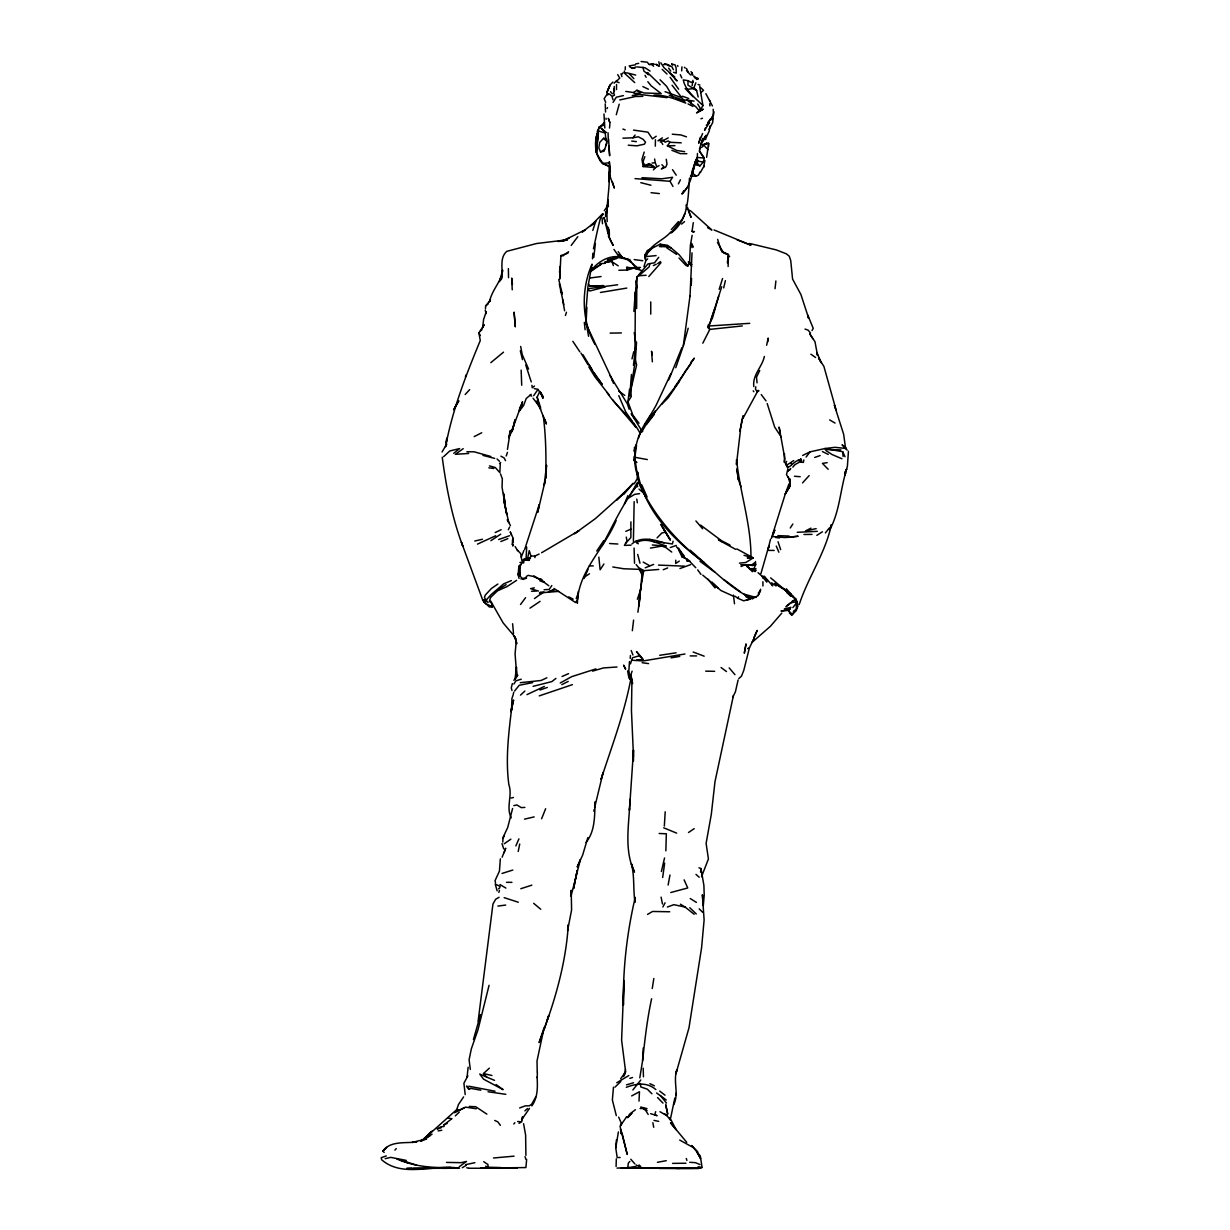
<?xml version="1.0" encoding="UTF-8"?>
<svg xmlns="http://www.w3.org/2000/svg" width="1230" height="1230" viewBox="0 0 1230 1230"><rect width="100%" height="100%" fill="white"/><g stroke="black" fill="none" stroke-linecap="round" stroke-linejoin="round"><path stroke-width="1.5" d="M636.633 308.53L636.832 277.119L647.964 263.943L654.514 262.789L658.696 257.316M650.747 314.127L650.747 301.919M605.56 112.022L605.237 103.827M789.399 612.924L791.751 615.169L796.394 610.495L796.317 599.687L783.587 588.678L774.669 583.358L790.89 593.921L796.071 599.733L792.274 601.07M633.481 760.97L633.527 749.993L629.422 810.278L630.037 799.316M537.279 1077.726L537.326 1072.283M708.403 324.566L708.372 327.964L709.802 329.394L742.32 325.935M708.603 146.524L708.634 143.264L702.176 144.94M789.476 485.496L786.831 491.093L789.86 486.357L790.26 479.346L789.86 486.357L785.232 494.122L771.379 538.386M609.188 165.681L608.958 181.686L609.219 172.092C610.111 188.651 605.821 205.195 607.251 221.538M634.157 501.594L633.404 541.169M786.754 464.494L784.356 462.111L784.494 453.624M675.747 560.173L675.685 563.448L679.314 561.095M655.313 146.17L655.436 139.759M808.51 317.771L800.899 294.477L792.581 279.087L790.736 260.591L789.306 256.255L786.354 253.826L776.268 249.905L749.593 243.463M578.269 591.538L577.485 599.517L576.24 601.608L577.423 603.023C577.9 571.289 604.591 548.549 616.107 520.582M709.971 125.952L709.249 130.949L705.574 138.867M608.004 233.039L608.097 229.241L603.915 217.572C606.821 226.981 607.728 236.729 613.247 245.139M633.911 311.436L635.249 292.125M501.102 1167.593L487.926 1167.208L487.987 1164.564L483.728 1161.689M625.255 69.664L625.332 66.758M605.544 216.618L605.698 211.652M600.102 263.651L604.76 263.328L604.806 262.036L616.184 258.715L619.013 256.624L629.652 259.745L635.003 267.018L639.477 269.339L634.957 268.555M641.676 581.19L641.891 574.641L639.354 569.352L623.795 568.767L612.817 566.984M634.941 357.115L635.387 293.678L636.832 277.119M596.888 146.524L596.612 153.32L601.67 161.837M671.073 233.039C688.938 219.632 687.924 198.03 689.523 178.073M636.54 445.322L634.741 457.806L637.432 475.241C630.006 453.347 638.262 431.1 651.792 413.603M525.902 1155.431L525.625 1135.106L523.58 1123.713M669.212 95.248L683.48 100.153L686.909 100.014L695.996 106.933L699.639 111.238L703.329 109.163L696.564 112.899L699.639 111.238L702.96 105.58C695.442 98.031 685.494 91.02 683.265 79.873L688.108 80.703L687.908 85.085L696.626 90.62L698.179 97.001M559.988 272.507L559.665 279.164L560.911 255.594L567.922 253.165M524.18 558.558L529.069 560.357L527.624 558.359L529.238 550.61L530.93 555.975L529.069 560.357L521.658 560.111L522.75 561.787L526.117 558.543L526.686 547.027M586.864 307.285L586.11 322.629L588.586 336.297M639 1101.127L639.477 1091.733L631.651 1095.915M639.8 1077.849L642.583 1060.783L643.229 1048.022M691.214 285.391L691.568 278.472M700.301 148.353L699.393 151.075L704.267 158.101L703.283 162.099L699.932 165.865L696.98 164.974L697.456 153.489M526.594 578.085L523.058 579.422L519.721 575.625L520.198 566.738L518.138 574.733L519.075 578.438M692.121 75.076L692.244 72.662M491.585 605.314L492.354 607.02L489.294 606.928L483.851 601.793L483.959 600.132L486.603 599.994M758.249 593.121L760.586 590.523L758.141 595.52L752.637 598.595C733.972 590.508 719.504 575.886 704.283 562.725C673.733 540.216 644.812 511.034 637.571 472.32L637.186 478.839L634.173 483.821M689.999 296.476L692.013 252.857M692.136 235.299L690.384 245.4L689.538 262.897L687.985 265.88L685.879 265.403L679.006 258.023M635.264 452.194L635.28 458.698M681.681 70.894L681.943 66.881M592.491 258.823L592.875 253.226M712.985 118.511L712.708 122.462L709.034 129.381M630.221 658.45L630.437 655.498M634.188 456.545L633.911 460.374L636.294 462.08M706.635 157.302L708.634 143.264M485.45 308.73L485.666 305.886L490.493 299.936L489.432 301.873C491.57 291.741 498.242 284.361 502.101 275.151L499.411 281.593L502.67 270.277L501.24 279.733C503.823 270.477 498.611 258.7 506.729 251.351L536.557 243.525L567.23 239.789M618.398 1131.923L615.753 1147.882L617.183 1157.538L620.151 1157.507M753.821 386.604C752.253 374.95 762.077 367.186 764.384 356.469M585.757 313.343L587.894 287.144L592.014 264.173C581.067 289.05 581.39 320.538 595.013 344.477M609.527 128.028L609.957 122.816L608.297 118.326L609.742 122.277M613.801 92.573L614.293 86.515M615.753 1147.882L616.43 1139.795M631.451 374.458L629.791 396.014L635.403 359.867L636.54 342.171M629.483 661.571L628.868 670.827L630.237 679.406L631.743 679.959L631.128 676.438M502.793 842.089L502.993 837.538L507.698 827.513L512.587 808.51M570.797 894.825L571.197 890.274L571.596 909.939L567.599 930.449L568.306 924.745C565.754 965.489 553.792 1004.741 539.109 1042.579L544.152 1027.434L537.018 1060.952L537.218 1071.807M468.138 1067.21L467.046 1077.326M608.235 200.213L606.329 213.836M526.655 1159.429L525.887 1167.562L508.082 1167.793M595.397 243.525L593.767 257.547M665.199 811.815L664.338 826.037M793.073 613.801L793.611 611.049L796.563 609.096L797.271 602.008L795.718 599.056L770.641 577.854M775.054 288.696L775.884 280.978M640.184 595.52L637.893 612.233M629.529 808.51C628.238 828.958 625.024 851.237 633.773 870.517M559.481 272.353L560.173 266.403M616.491 89.544L616.553 84.501M607.097 209.807L608.173 200.429M700.577 872.162L700.992 868.58L698.948 867.796M632.328 630.698L633.604 620.12M625.563 1069.608L623.61 1076.542M699.639 111.238L700.055 107.963L697.702 104.043M767.689 341.986L768.197 338.05L766.644 345.23M727.376 262.82L728.437 254.549L721.841 251.581L728.437 254.549L728.114 266.495M755.789 386.758L755.466 389.233L757.326 391.863L743.135 418M624.44 71.048L624.225 72.662L625.24 73.108M633.45 365.31L635.971 344.246L634.234 332.561M689.984 296.076L683.296 345.907L675.762 367.709M617.014 1168.1L627.731 1167.701L628.361 1163.027L629.852 1161.458M633.819 450.964L636.187 444.753M515.877 638.647L514.155 636.171L516.231 641.399L515.078 653.868L516.692 674.993L516.477 667.244L514.986 679.283L517.753 675.132L513.909 680.359M507.437 449.411L510.419 430.469L508.651 437.573M662.663 877.482L664.661 863.137M781.773 613.124L770.411 626.285L751.991 642.444L754.236 638.078L749.408 647.841L743.766 670.442L741.475 676.146L738.753 678.622M594.644 805.604L595.182 801.822C594.444 815.736 595.397 830.927 586.018 842.427M478.116 1021.254L492.953 904.035L495.675 899.253L499.088 897.27M740.475 430.039L736.447 464.51L736.586 459.682C739.784 492.2 751.084 523.934 750.961 557.144M674.84 1097.99L670.704 1117.824M784.356 462.111L784.878 458.775L779.113 427.056L780.312 433.775M652.254 988.52L653.822 978.496M639.031 423.243L632.927 415.263L627.93 401.764L629.529 389.249M738.108 680.005L735.402 691.844L732.726 697.333L733.372 695.826L714.984 781.696L711.324 814.245L706.112 843.365L708.418 858.971L701.53 876.713M651.608 998.76C647.134 1019.347 644.843 1039.98 642.583 1060.783M513.294 538.525L512.587 542.676L513.294 538.525L510.204 531.867L511.465 534.727M703.683 167.28L704.882 160.469M613.478 1087.166L612.371 1099.989L616.307 1115.625M668.121 885.047L669.966 875.037M803.836 459.943L803.375 462.388L800.961 462.219L801.668 460.666L800.668 458.821L801.145 459.451L798.193 460.035M593.829 811.277L594.167 809.463M595.628 139.667L599.302 126.859L603.392 125.383L604.468 122.508L603.991 113.975M670.765 231.963C663.447 240.788 649.04 244.601 646.211 256.578L656.097 255.609M603.008 214.281L600.84 216.88C597.857 227.535 595.92 238.02 593.429 248.798M518.199 851.467L519.721 844.011M635.387 293.678L636.863 286.728L635.956 280.963M698.01 160.269L696.98 164.974L697.841 164.19L699.932 165.865M621.119 1125.496L621.519 1123.697L618.675 1117.101M616.322 1158.845L616.092 1166.44M545.367 480.084L544.152 485.343L546.551 465.294L545.782 478.332C546.197 457.652 545.997 436.527 543.26 416.017M661.402 871.501L664.538 857.986M723.686 287.912L725.393 280.625M638.447 438.065L641.353 430.039L631.205 413.618L634.434 418.308M512.464 430.239L514.955 419.999L512.464 430.239L508.713 437.434M788.937 483.974L785.232 494.122L788.814 487.603M485.266 310.129L486.019 313.558L486.265 311.728L483.636 319.293L482.606 327.733L484.174 324.72L478.916 332.961L480.269 340.541C466.508 373.843 453.286 407.607 446.336 442.892L446.813 438.08L445.552 446.675L446.69 444.076L442.077 451.979M770.487 539.309L768.058 549.226L769.134 546.274M465.432 376.811L465.863 375.058M512.357 683.573L511.265 687.924L511.988 690.537M631.989 358.883L633.758 351.719M690.599 176.413L690.922 175.09M594.613 807.71L603.13 772.44L601.101 779.313C611.664 746.733 623.964 714.415 630.498 680.728L631.743 679.959M545.351 479.977L537.71 512.357L539.201 504.715L524.687 549.395M673.102 541.185L672.38 543.983L657.051 541.677M718.674 296.215L712.462 318.032L709.157 324.443M641.322 587.786L637.355 599.256M760.94 573.595L768.596 546.858M500.349 858.863L499.441 871.117L495.044 880.634L495.521 882.71M522.842 1116.732L521.674 1121.837L518.999 1123.313M522.381 1116.886L521.582 1119.838L529.515 1108.338M480.515 1014.581L473.442 1039.534M673.748 1104.678C679.252 1093.47 672.856 1081.401 676.838 1069.885L675.9 1073.867L688.985 1027.819L701.577 947.823L704.114 919.979L702.376 894.733L703.299 905.572L704.221 895.179L703.898 885.4L700.992 868.58M692.06 231.255L694.412 231.609L693.197 232.239L692.06 231.255L693.29 222.661M489.063 985.322L477.993 1029.787L471.321 1048.898L469.091 1059.753L470.306 1069.439M649.824 264.173L649.056 266.956L638.862 275.72L646.119 275.274M683.296 345.907L688.185 328.241M616.292 114.697L619.213 104.212M644.812 496.428L645.32 494.598L638.97 489.094M587.848 837.661L582.697 854.927L577.224 867.027L580.391 859.601L571.012 896.224M756.127 570.628L753.175 570.351L755.681 564.724L755.481 561.51M700.331 137.36L698.671 143.218L702.591 133.547M513.356 693.705L513.771 692.244M629.898 677.361L632.112 671.18M696.134 159.331L691.721 172.308M606.851 143.187L604.022 151.244L600.532 151.92L598.81 147.923L599.671 142.465L603.561 138.298L605.806 138.452L606.99 141.573L605.99 144.817M644.182 152.059L641.968 159.423L643.167 166.557L655.375 167.634L659.096 165.62M713.954 111.853L712.247 117.511L707.711 122.923L710.786 118.526M655.667 1111.689L654.744 1114.734L657.097 1115.672L650.609 1113.673M609.388 166.619L602.515 163.529C594.444 154.919 593.936 141.404 598.103 130.841L605.206 133.117L605.806 138.452M721.749 286.728L708.372 327.964L708.342 326.042L749.7 323.336M643.951 266.695L645.904 260.406L644.904 255.071L647.349 250.489L660.049 244.232L667.567 245.308L671.103 247.922L679.175 254.81L687.985 265.88L686.74 265.496M630.437 663.862L632.497 657.743L638.416 656.021L641.045 656.928L642.998 659.495L636.771 659.895M787.907 468.861L786.493 474.642L789.491 479.469M565.431 315.48L566.461 312.251M719.166 289.311L722.579 278.549M692.121 85.654L692.905 80.35M592.798 230.425L595.428 222.23M602.147 545.597C612.955 525.518 622.657 503.87 636.94 485.727L637.571 486.726L636.986 483.267L638.585 482.698L637.571 472.32M498.827 892.396L499.457 890.428M705.374 127.981L704.59 130.365L709.618 122.231L706.297 125.291M699.409 149.153L702.945 138.36L700.962 144.079M547.35 1019.67L548.749 1015.442L544.29 1028.803M696.933 158.009L692.013 174.506L695.396 161.637C692.152 172.784 691.076 185.438 682.066 193.833L683.849 190.635M513.341 694.35L511.941 698.44L511.496 710.31L511.972 705.728C508.851 731.804 505.299 758.341 508.851 784.556C512.772 795.702 505.715 806.911 511.203 817.842M781.019 610.972L788.461 610.434L790.936 607.328L784.356 608.865M506.207 455.976L507.452 452.379M710.694 320.446L714.476 309.545M644.827 156.702L642.906 162.206L645.412 165.865L651.054 164.728L653.76 166.665L651.239 167.203M504.146 852.667L505.699 848.223L502.117 857.218M551.809 585.572L549.134 589.477L544.091 589.724M701.669 1167.808L700.331 1168.208M511.188 432.345L513.433 426.226M681.897 347.66L668.736 379.886M792.812 467.154L794.918 464.648L801.114 461.204L799.792 460.758C794.995 458.467 788.153 471.813 786.785 465.14L793.719 460.574M829.451 529.776L831.403 524.626C825.422 553.116 808.218 577.055 799.192 604.56M521.274 557.113L523.888 550.456M622.042 1133.168L627.239 1154.417L620.012 1126.28L626.454 1117.071L627.823 1117.517L632.205 1112.827M576.209 598.38L577.946 593.967M758.141 595.52L760.617 589.247M773.701 533.036L772.317 536.511L784.863 537.556L798.132 536.234L787.6 537.418M624.287 1075.466L625.317 1072.868M541.6 818.75L545.643 808.725M693.705 88.145L695.857 82.81M511.311 432.222L522.535 401.749L519.337 410.328L522.412 403.886L519.521 408.099M605.698 102.351L604.13 98.677L607.205 94.064L607.805 94.941L607.082 92.127L609.957 85.147L612.863 82.087M624.394 503.977L627.93 495.552M584.035 578.546L588.063 569.367M515.862 845.902L518.937 838.86M772.994 534.235L774.869 529.946L773.209 533.313M519.721 575.625L519.275 568.383L520.828 564.893L518.876 566.369L518.138 574.733L519.721 575.625L519.982 572.888M607.082 92.127L609.957 85.147L607.451 91.005M670.919 373.597L656.128 405.254L648.548 418.584M502.978 838.46L504.377 835.416M544.921 419.461L546.397 424.027L539.001 405.623L537.141 397.075L539.463 392.155M791.367 595.474L790.936 596.427L786.939 592.506L792.92 596.289M630.929 262.436C618.075 250.351 599.025 258.777 590.631 271.507L601.101 264.312M491.677 603.238L492.323 606.713L486.434 604.007L483.851 601.793L483.959 600.132M684.864 213.789L682.296 219.155L671.841 231.917M508.298 529.792L509.651 526.978M759.74 370.491L756.512 377.149L757.05 382.853M796.563 609.096L797.87 606.405L797.271 602.008M613.047 102.367L616.322 97.201L623.395 95.602M700.024 171.985L698.486 175.121L696.241 176.151L690.553 176.105M678.391 183.87L680.436 179.795M595.658 138.775L598.364 133.394L598.103 130.841M748.87 599.317L743.704 600.824L737.846 598.287L738.569 596.842M702.822 343.17L709.802 329.394L708.342 326.042M597.226 131.425L599.287 127.397L604.468 122.508L604.837 128.028M630.052 495.014L636.986 483.267M631.005 545.151L624.394 545.397L626.993 540.846L626.285 537.095M662.893 907.002L665.061 902.805M512.849 546.105L512.433 540.001M514.601 690.968L519.26 685.264L532.667 682.619M830.481 528.377C839.352 511.188 840.305 491.124 845.625 472.689L844.918 475.149L847.424 466.109L848.423 451.256M700.331 172.615L703.99 166.112M812 330.547L813.23 328.395L807.818 315.157L808.402 318.093M535.604 1097.206L531.652 1104.233L529.392 1105.77L525.21 1105.893L519.66 1107.938M627.792 1117.271L629.591 1114.149L635.418 1109.706M531.852 1105.908C537.91 1097.514 537.664 1086.828 537.095 1076.973M641.507 432.483C653.53 409.728 673.856 392.908 685.986 370.046M655.19 410.835L651.577 416.801L655.175 411.85M607.682 207.024L608.481 205.779M622.272 73.954L622.934 72.908M513.863 684.065L515.923 680.805L521.243 679.206M627.93 401.764L631.236 396.598L630.775 390.064L636.617 364.987L635.403 359.867M635.064 178.611L670.012 181.287L672.595 177.289L661.755 178.796L641.952 177.689M467.892 1075.773L463.91 1083.215L465.201 1094.608M790.26 527.977L792.858 524.011M679.452 381.254L668.136 397.844L661.663 404.393M640.815 1079.986L632.85 1089.98M596.75 551.009L603.745 540.616M687.063 368.892L694.32 358.145L690.906 362.312M463.602 1096.929L458.436 1104.555L456.791 1109.522L421.675 1140.963M604.284 210.684L607.359 206.256M617.706 74.6L619.736 78.09L616.23 81.549L619.09 82.718M675.116 386.435L691.045 363.388M620.673 1078.71L625.839 1071.561M648.779 276.565L661.002 262.667M520.521 604.499L525.564 597.688M684.603 151.644L676.808 150.506L667.337 145.832L669.981 142.296L681.236 142.818M687.124 559.204L682.035 556.929L683.111 555.468L678.591 548.103M644.966 424.504L651.792 415.386M571.197 245.416L577.839 236.652M519.46 410.974L523.642 405.423L526.24 398.489L531.191 394.276M806.096 457.037L810.032 451.856L824.992 448.535L834.955 447.32L844.979 448.366L847.224 450.088M638.862 275.72L642.414 271.061M653.822 246.538L646.765 253.764M646.473 424.458L654.422 414.249M513.817 1124.005L514.817 1122.713M786.662 461.388L785.616 462.711L788 467.385M792.873 607.574L796.317 603.161M825.407 532.913L829.158 528.147M622.918 138.175L632.897 137.806L635.095 135.039M623.625 494.522L633.281 483.282L616.614 500.041L624.563 492.492L595.412 518.599L574.518 533.728L579.038 530.653L541.6 552.747M747.363 567.091L749.285 564.739L752.422 565.585L755.681 564.724L740.706 564.755M682.066 193.833L686.847 188.082M600.84 216.88L603.177 214.097M653.438 169.894L655.375 167.634M627.823 1117.517L631.559 1113.181M671.303 229.626L678.453 221.585M491.508 603.13L489.371 601.393L490.493 597.58L499.887 588.494L506.114 584.665M394.922 1150.111L396.229 1148.636M625.747 543.26L630.867 537.525L630.898 521.858M533.697 395.66L538.048 389.326L534.22 388.603M802.544 482.883L809.14 475.641M384.191 1152.433L382.807 1151.172C390.31 1140.471 405.608 1143.485 416.786 1141.947L412.158 1142.378L426.687 1138.903L420.568 1141.01L429.977 1135.859M465.171 394.523L469.66 389.633M614.139 83.194L616.707 80.534M657.066 537.894L661.848 532.99L665.568 532.175M635.049 487.649L636.94 485.727M620.504 1124.727L621.519 1123.697M451.548 1118.931L443.723 1125.035L447.182 1123.42M382.807 1151.172L386.635 1147.406L383.483 1150.419M431.453 1131.523L422.751 1139.949L432.422 1130.908M614.985 1087.136L620.873 1081.447M455.285 1115.887L459.313 1112.074M480.038 331.439L481.991 329.625M520.505 695.119L524.872 691.06M443.63 456.684L449.734 450.98L459.636 448.581L453.747 453.316M498.55 888.875L499.857 887.676M494.506 1080.34L486.88 1077.203L483.467 1073.559L489.34 1068.178M660.341 142.157L668.198 137.883M634.219 447.966L635.618 446.751M700.839 92.665L703.529 90.328L699.686 86.638L702.96 105.58M645.904 260.406L647.657 258.9M524.872 1110.875L527.578 1108.553M790.813 468.476L787.707 471.121L790.198 469.614M681.574 224.091L684.51 221.615M504.254 843.765L510.865 839.168M490.847 362.65L503.501 352.164M787.062 605.744L789.429 603.776M602.592 213.759L590.846 225.782L595.92 221.415L582.236 232.009L585.403 229.733L561.879 241.357L569.229 238.02L562.833 240.88L565.815 239.973M701.469 147.477L707.035 142.988L702.714 145.017M795.626 599.102L785.878 606.744M499.503 463.479L500.656 462.557M555.929 678.391L551.84 681.605L533.097 686.34M664.077 542.876C653.93 539.586 640.922 536.126 631.928 543.921M485.666 305.886L488.218 303.902M754.467 562.879L751.822 564.924L745.518 564.708L752.437 571.719M534.466 386.066L532.221 387.788L531.944 385.313M541.108 593.767L544.044 591.968L540.462 592.199L539.447 593.121L541.108 593.767L534.481 598.58M604.76 263.328L607.974 260.945M696.441 79.489L697.871 78.413L698.133 79.197M459.282 1166.732L466.508 1161.428L461.188 1162.673L446.521 1162.411M463.203 448.673L455.361 454.316L468.676 453.455M564.047 254.994L568.614 251.735M657.666 263.604L660.541 261.56M656.22 136.253L652.469 138.882L647.918 132.163L633.542 130.103M591.399 269.862L600.732 264.465M497.873 584.05L491.462 588.447L485.327 595.028L484.42 597.519L486.434 600.809L482.744 600.148L461.404 542.245L462.788 546.105C452.056 517.661 446.229 487.265 442.231 457.191M688.493 832.526L694.197 828.636M529.976 608.158L540.062 601.362M625.793 91.42L633.527 92.527L636.909 90.267L643.92 92.957L661.217 93.603L651.193 85.869L647.826 81.703M490.893 540.693L500.687 534.204M651.054 164.728L648.748 163.682L643.167 166.557M662.401 137.837L657.989 140.727L662.724 140.036L665.215 142.173L668.198 140.927L669.981 142.296M603.93 563.97L600.132 569.782L598.841 557.113M584.096 577.285L589.447 573.795M757.326 391.863L758.956 390.802L757.957 390.341M816.843 535.342L822.455 531.76M728.468 257.024L729.651 256.286M426.641 1137.535L432.068 1134.198M616.753 1082.754L628.807 1075.558M751.238 597.826L753.052 596.719L752.637 598.595L749.132 598.487L746.149 596.858L745.042 594.828M600.532 151.92L604.591 149.491M462.296 1167.701L466.385 1165.256M647.534 914.428L652.546 911.461L669.704 911.768M627.346 498.688L634.772 494.322L639.538 493.645M633.542 1082.754L626.485 1084.86M560.234 682.988L571.673 676.669L595.92 668.889M526.194 576.501L528.285 575.363L533.466 576.501L542.43 580.514M810.954 528.147L805.527 530.945L816.167 528.623M474.211 436.604L481.73 432.76M561.818 684.649L568.199 681.405M454.546 1112.75L464.479 1107.692M613.017 95.909L614.477 95.171L613.755 93.126M635.971 541.077L636.587 542.584C645.996 537.003 657.035 543.168 666.276 546.074L652.315 544.982M526.978 694.612L544.337 686.432M802.683 455.438L810.032 451.856M516.6 580.345L506.914 586.664L498.119 590.508M520.844 578.93L525.871 577.7M653.376 265.572L656.266 264.189M645.243 567.799L653.637 564.401M495.198 532.559L501.148 529.7M546.873 677.776L541.154 680.482L520.275 682.696M530.93 555.975L534.681 556.129L539.124 554.069M698.071 84.486L699.901 85.101M553.07 589.724L548.319 591.907L554.792 589.831M747.625 648.656L749.408 647.841M386.282 1155.923L381.177 1157.691L381.684 1159.767C402.671 1178.217 434.421 1164.011 459.497 1168.223M539.278 695.873L572.411 684.649M562.064 676.485L568.567 673.64M495.675 535.773L477.486 544.121M741.06 566.507L744.15 565.17M625.809 531.345L630.944 529.131M796.563 601.685L790.183 602.931M498.657 539.54L509.558 535.726M511.373 580.606L503.639 583.881L491.247 594.49L485.896 600.348L488.095 602.5M500.841 541.538L507.852 538.663M845.025 456.73L842.704 451.733L824.992 448.535L826.083 450.672L832.172 454.593L841.981 458.759M663.247 569.736L667.675 567.937M512.802 870.041L502.009 873.454M676.285 545.428L670.304 547.519M700.962 118.787L702.484 118.218M679.944 568.537L690.599 564.647M667.352 907.048L673.825 904.68L685.156 907.094L694.135 914.259M814.706 457.452L820.118 455.561M629.683 66.789L632.174 68.357L636.233 66.943M539.97 689.984L547.304 687.447M441.155 1127.726L437.204 1129.063L440.94 1126.803L444.138 1126.449M704.529 139.651L705.774 139.236M520.797 888.721L531.852 885.139M629.791 1078.387L632.528 1077.495M619.766 99.953L635.556 96.493L642.829 96.386M592.537 671.134L603.469 667.936L616.999 666.998M618.89 270.262L627.208 270.062L634.08 268.063L641.706 270.6M465.616 1164.656L474.903 1162.673M607.789 262.39L611.479 261.375L618.229 265.865M670.78 892.519L687.739 887.968L684.111 879.85M605.16 286.974L590.062 290.926L588.155 290.28L589.324 288.527L617.66 284.776M607.466 259.761L617.291 257.331L629.652 259.745M781.88 610.987L790.367 608.988M511.188 798.009L513.448 797.486M524.503 819.134L534.158 816.905M513.786 805.635L516.892 804.927L521.228 807.618L524.887 807.403M474.765 541.015L482.483 539.263M534.281 587.832L530.622 588.647L538.479 591.092M626.454 1117.071L628.13 1116.702M754.451 569.229L756.127 568.875M746.441 600.055L750.192 599.256M567.307 239.527L558.051 241.449L566.815 240.173M385.175 1158.66L390.74 1157.369L406.3 1160.413M438.141 1130.923L441.755 1130.232M632.897 137.806L638.262 136.776L643.09 139.313L645.504 142.142L644.474 144.156L636.909 145.847L628.253 145.202M635.71 63.914L638.724 63.345M657.42 1162.319L666.245 1160.674M629.145 65.943L635.31 64.836M649.886 64.467L653.253 63.868M396.767 1158.937C413.664 1166.363 432.407 1168.208 450.703 1167.378M632.174 68.357L635.218 67.835M600.424 292.463L626.808 288.081M671.057 657.865L679.744 656.39M687.801 89.252L694.735 88.437L696.626 90.62M607.051 108.532L607.559 107.61M635.387 460.128L633.911 460.374L636.879 462.48M827.16 462.649L822.47 463.402L828.159 469.307M669.182 1168.039L621.504 1168.254M632.297 95.525L639.339 94.403L666.968 97.631M627.731 1167.701L636.033 1166.409M608.466 162.837L602.515 163.529M659.695 655.298L676.1 652.823M684.972 653.991L643.106 660.956L631.59 660.202M589.893 278.026L601.07 276.535M626.316 1087.305C636.048 1083.63 646.903 1081.77 655.851 1089.58M497.889 906.08L505.684 905.065M650.393 548.119L661.755 546.089L665.722 547.458L671.765 552.07M526.117 558.543L530.438 558.22M493.476 1157.999L514.048 1156.154M667.306 246.876L659.388 246.431L661.909 246.431L660.049 244.232L671.103 247.922M693.29 81.98L690.86 82.256L688.108 80.703M652.054 163.037L655.252 162.683L656.343 165.65M739.43 563.14L745.841 562.479L752.145 558.605L747.24 557.866L753.329 557.913L736.847 548.918M689.507 560.542L686.663 560.803L689.892 561.326M672.595 1163.38L685.894 1163.242M519.936 562.494L521.72 562.356M827.052 449.565L840.874 449.888M640.061 1108.568L643.536 1108.322L647.072 1110.644M607.205 94.064L609.311 93.926L611.956 96.171L612.955 99.676M649.517 64.544L654.375 64.237M817.35 531.329L797.301 532.298M452.117 1167.962L455.484 1167.777M531.514 591.276L536.219 591.03M406.899 1168.146L411.973 1167.885M789.107 536.065L777.883 535.634M589.893 286.144L603.53 285.637L589.893 286.144L588.386 283.992M493.415 1167.87L480.792 1167.916M658.404 1167.87L641.122 1168.239M658.496 565.093L684.526 566.169M667.337 145.832L674.947 145.632M749.87 568.737L754.59 568.66M749.285 564.739L746.395 564.785L749.47 568.322L755.066 571.612M663.585 64.544L667.536 64.483M610.111 333.115L621.411 332.946M589.385 565.923L593.275 565.892M640.43 267.464L637.109 267.494L632.358 263.497M803.943 534.481L812.046 534.389M442.985 1168.346L458.16 1168.177L412.926 1168.454M655.098 1168.208L662.232 1168.131L621.227 1168.239M686.909 100.014L694.043 101.121M413.418 1168.3L431.469 1168.146M680.098 1168.377L659.096 1168.331L693.213 1168.331M508.543 1168.239L469.184 1168.239M499.764 1168.269L517.154 1168.239M699.593 1168.316L675.962 1168.346L699.024 1168.346M647.657 1168.269L698.21 1168.362M506.499 882.325L511.926 882.341M658.788 569.459L643.721 570.659L639.354 569.352M643.536 1168.285L622.303 1168.162M690.199 655.898L696.564 655.928M650.116 1167.87L652.73 1167.9M494.675 458.406L482.944 455.377M768.489 550.394L774.162 550.44M466.908 451.748L474.18 451.825L490.77 456.468M667.782 65.436L671.872 66.681L673.425 69.695M686.847 153.719L680.267 153.627L671.888 150.337M705.713 671.149L714.63 671.319M691.014 262.943L688.862 262.313M776.084 585.987L771.671 582.836L772.64 585.864L764.384 576.424L762.216 576.347L758.034 572.673M659.157 833.494L666.337 833.771L665.861 850.837M469.276 1106.431L475.718 1106.739L486.88 1114.134M689.707 1162.304L695.519 1162.673L699.978 1164.564M558.635 591.384L542.538 592.691M609.588 543.522L617.829 544.029M637.417 66.927L645.027 67.758L650.055 71.063M505.776 1094.316L488.033 1091.748M517.646 1121.514L520.167 1121.698M794.442 476.256L800.207 476.702M672.272 134.208L680.897 134.946L686.463 136.838M627.208 270.062L626.654 267.356L634.08 268.063M651.07 192.695L659.388 193.587M775.592 537.51L779.574 537.941M635.633 457.406L647.318 459.574M641.091 61.5L647.288 62.223L649.117 64.514M654.006 95.171C665.584 94.756 675.393 99.276 685.802 103.105M631.728 141.066L636.356 141.635M560.911 255.594L563.217 255.886M634.188 259.576L642.737 260.729M488.848 467.815L493.876 468.507M642.137 662.709L648.548 663.6M468.83 1086.213L495.06 1091.21M698.087 1166.747L702.084 1167.393L700.301 1156L691.614 1145.545L697.733 1151.757M447.951 1118.024L451.887 1118.685M703.283 162.099L696.626 160.884L697.456 157.44L704.267 158.101L699.393 151.075M480.807 1090.195L470.521 1088.319L468.645 1089.057L466.601 1086.044L469.706 1089.38M634.726 82.579L624.779 73.477L626.885 72.831L635.695 75.061M653.991 1120.407L658.696 1121.376M626.654 267.356L631.559 268.386M466.708 1167.762L468.615 1168.177M483.467 1073.559L491.908 1075.481M538.74 578.654L541.8 579.376M647.026 1108.599L640.738 1107.046L645.642 1110.367L648.179 1114.442M650.962 185.253L640.799 182.67M476.256 1108.753L465.494 1107.123L459.743 1109.967L456.791 1109.522L457.345 1110.26M744.119 594.182L756.204 597.457M489.463 465.893L495.321 467.523L499.826 472.612L500.287 463.895M744.012 555.314L753.329 557.913M673.594 72.324L676.285 73.124L676.07 67.542L674.993 64.76L671.765 64.221M675.947 98.815L684.833 101.537L672.087 85.239M416.124 1165.025L400.38 1159.998L408.913 1163.211M504.162 897.654L518.276 902.22M664.63 63.791L669.673 65.467M426.164 1166.993L429.239 1168.008M539.832 580.806L543.921 582.205M690.614 74.969L686.509 70.587M805.02 329.071L808.156 330.163L810.462 333.007M622.934 129.073L625.178 129.888M692.967 106.395L688.062 103.935M682.527 96.232L688.769 98.538M680.897 97.37L665.046 91.681M693.182 652.038L704.175 656.174M737.124 239.911L750.961 245.185L714.046 229.949M663.708 827.805L676.669 833.141M695.688 78.413L694.274 76.921L697.871 78.413M478.916 332.961L480.392 335.59M763.215 578.146L766.551 579.591L766.797 582.098L762.216 576.347L763.03 577.885M485.635 1166.209L487.926 1167.208M533.835 575.855L544.044 581.944M486.88 1077.203L479.746 1074.036L483.513 1079.14L503.116 1089.657L496.136 1084.599M733.341 596.166L720.949 590.538L702.776 575.163M494.721 1120.438L497.781 1121.822L500.379 1125.342M727.161 254.441L723.501 252.734L717.428 242.448M642.875 86.592L648.41 89.206M686.478 208.946L690.783 211.007L711.893 230.025L707.573 227.673M735.74 549.395L718.597 540.001M664.246 1113.811L667.244 1115.241M649.886 1083.661L654.375 1085.829M529.869 395.23L531.698 396.122M822.393 451.533L828.267 454.424M568.706 596.888L573.195 599.164M730.051 545.121L721.257 540.539L700.608 525.102M659.465 66.189L655.805 64.252L658.496 65.882M649.64 539.34L654.575 541.953M688.2 559.835L684.28 557.713L683.111 555.468M679.713 1140.072L692.567 1147.19M500.918 456.176L504.162 457.975L505.499 460.666M643.213 562.11L649.609 565.692M659.987 1111.72L666.998 1115.718L670.504 1120.207M511.865 544.106L513.356 545.121M636.294 1164.995L639.631 1166.963M829.666 419.907L835.047 423.089M648.748 163.682L653.76 166.665M499.964 884.539L505.868 888.091M651.423 64.145L653.576 66.251M680.405 904.204L685.156 907.094M690.23 898.53L696.411 902.42M636.909 90.267L640.922 92.803L634.849 93.603L633.527 92.527M691.045 71.586L692.828 74.707M553.93 588.432L575.579 602.531M500.226 886.476L495.213 884.016L497.151 890.843M599.302 126.859L606.436 132.563M723.917 579.545L740.506 591.907M609.603 166.342L603.438 163.605L599.671 160.069M666.752 247.83L676.531 254.379M656.574 1092.963L666.26 1099.989M691.614 172.754L695.842 175.644M618.813 254.794L622.042 257.039M718.397 539.247L722.241 541.907M810.893 354.209L815.613 357.5M636.587 542.584L638.324 543.814M618.613 391.017L624.794 395.414M689.461 262.789L691.86 264.496M734.91 596.15L737.846 598.287M699.993 561.295L714.784 572.181M718.458 588.401L713.446 583.773M542.768 581.283L548.811 585.772M721.072 667.521L726.469 671.565M659.664 1091.087L665 1095.161M846.424 448.258L842.073 444.768L845.333 448.335M660.202 84.808L647.426 72.524L648.579 74.784L643.905 71.063L643.013 67.296M533.682 903.327L540.754 909.262M684.387 67.296L685.233 68.019M729.175 667.89L734.956 674.655M695.996 874.392L699.193 877.221M690.23 550.225L704.283 562.725C676.423 541.846 653.145 514.571 638.585 482.698M634.911 1163.949L630.805 1159.26M603.561 138.298L606.99 141.573M704.913 146.508L708.157 149.63M497.043 458.974L499.472 461.296M689.784 907.725L696.288 913.967M662.155 69.372L666.998 74.015M699.163 908.862L702.776 912.368M674.84 78.674L677.13 80.919L669.397 72.724M517.184 549.871L520.674 553.577L521.628 559.296M660.049 79.781L666.66 86.377L672.918 97.124M651.9 1093.777L647.349 1089.211L640.784 1086.905L640.323 1083.492M639.708 1165.794L638.97 1165.071L641.045 1167.178M657.573 1097.56L662.985 1103.095M640.338 433.744C632.282 417.693 616.722 407.468 607.067 392.508M689.092 560.834L695.765 567.707M692.967 96.663L685.141 88.514M674.809 77.075L663.985 67.681L660.848 62.776M641.353 430.039L642.675 431.423M666.445 1103.018L660.326 1095.469M661.894 164.682L664 166.911L661.371 168.956L665.676 167.126L666.983 164.282L666.26 159.285M630.237 679.406L628.945 678.038L627.592 670.904M678.637 89.206L670.15 77.336M629.283 73.739L633.865 78.689M610.495 91.697L612.371 93.726M515.124 546.566L517.676 550.732M786.293 588.755L790.89 593.921M641.045 656.928L636.448 651.577L642.998 659.495M695.903 520.936L702.638 528.808M514.97 636.956L503.132 622.887L490.724 601.116M686.74 1142.332L670.504 1122.79L676.162 1129.77L669.827 1117.639M676.531 546.858L684.28 556.037M712.155 582.144L715.676 586.341L714.999 587.909L707.988 579.192M636.156 564.585L638.57 567.553L643.721 570.659L639.569 594.997L638.985 606.036L642.429 570.29L642.737 573.611M609.342 395.199L594.874 376.734L588.816 366.878M688.262 261.929L691.691 266.218M612.555 399.781L635.941 427.379L633.358 422.812M484.174 601.132L486.434 604.007M601.624 128.381L604.314 131.933M761.262 394.584L766.029 400.903M533.082 398.213L540.139 407.56L536.418 401.134L540.723 409.19M593.982 372.675L602.239 384.406M696.872 162.867L697.841 164.19M697.702 569.89L701.008 574.41M500.518 473.934L502.332 478.854L502.04 487.188L506.76 514.524L503.731 499.964L508.759 522.566L507.298 519.66L510.45 525.579M668.597 68.096L670.765 71.094M812.799 338.711L809.678 333.699L814.983 341.725L817.535 355.439L816.858 352.426L821.271 362.804L818.596 358.053L823.916 366.432L836.016 409.744M693.858 75.953L695.273 77.905M753.206 390.848L753.806 391.709M618.152 251.643L622.257 257.424M598.841 379.809L602.054 384.36M613.955 249.429L619.013 256.624M538.202 389.756L543.06 396.706L539.97 391.509L542.999 398.305L541.154 393.154M608.097 229.241L609.265 230.902L609.373 236.252M631.913 420.814L625.778 412.035L618.782 395.645M666.306 1114.734L666.998 1115.718M482.744 600.148L483.851 601.793M788.461 610.434L790.383 613.293L788.799 610.234M672.518 169.663L676.239 175.167M572.842 341.325L579.853 351.811M599.241 381.684L582.959 354.717M560.48 291.141L562.295 293.893L558.774 279.625M662.14 526.532L670.396 540.016L660.864 524.364L669.981 539.693M581.006 353.087L587.909 364.603M785.601 464.34L787.554 467.661M609.911 375.519L627.362 403.855L629.176 409.252M612.924 245.231L608.373 236.114M670.012 181.287L672.964 186.437M589.324 365.079L592.03 369.83M661.802 142.757L662.77 144.464M645.027 75.353L646.104 77.29M689.231 212.482L688.539 211.191L691.076 217.356L687.57 207.562M705.866 93.695L712.416 105.965M693.397 247.046L691.475 243.463L692.013 247.645M671.749 63.791L672.426 65.113M781.358 437.142L774.7 427.148L767.182 403.532M709.541 100.276L710.217 101.613M612.617 380.454L586.049 323.921M576.824 601.793L577.423 603.023M613.616 88.837L614.585 90.851M678.653 549.841L682.035 556.929M686.478 68.496L688.154 72.032M680.298 74.661L681.82 77.997M613.37 265.557L610.895 258.669M611.879 379.639L613.555 383.391M641.783 484.912L647.103 497.043M540.647 407.776L537.141 397.075M776.268 546.074L778.867 552.224M738.292 479.408L736.939 469.076L738.292 479.408L741.029 486.634M790.998 462.864L791.643 464.417M677.546 65.498L677.915 66.405M525.764 365.003L531.252 381.915M631.19 650.532L632.927 654.99M528.577 369.077L522.197 354.517L520.674 346.445M835.462 408.222L834.37 405.208L843.657 434.298L845.441 447.459M721.118 250.397L717.659 239.373M790.967 612.878L791.751 615.169M634.511 872.239L631.39 863.783C634.711 876.221 633.035 889.413 634.957 902.313L635.218 897.393C626.962 932.724 622.811 968.886 623.41 1005.141L623.964 980.495L621.611 1040.149L625.44 1070.284M778.052 541.754L780.65 549.656M686.279 1158.476L686.909 1160.397M620.981 73.769L621.888 76.614M502.024 843.596L503.716 848.885M525.026 1156.677L525.856 1159.26M612.309 181.64L614.354 188.113L610.326 177.135L609.342 161.684L610.003 170.263L609.742 167.649M608.173 227.319L609.265 230.902M559.343 284.053L563.801 304.686M658.788 61.823L659.541 64.59M788.215 476.717L790.198 484.236M637.709 554.407L639.969 563.171M665.753 1104.279L667.721 1114.165L665.907 1106.078M520.321 350.781L522.458 359.606M592.998 267.74L593.429 269.508M515.539 638.647L516.723 643.674L516.231 641.399M534.681 556.129L534.989 557.574M764.384 576.424L764.645 577.762M661.094 897.116L662.463 903.989M519.275 568.383L518.876 566.369L522.058 562.956L523.734 562.879L523.626 560.142M652.238 354.763L651.546 351.242L652.361 361.82M686.017 205.041L686.786 208.962M652.853 1122.683L653.714 1127.28M630.975 675.162L632.528 683.573L631.928 679.975L631.451 710.586L633.496 756.481M564.601 310.775L562.617 299.459M654.606 159.008L655.252 162.683M636.756 499.103L637.34 502.763M620.427 1129.186L621.165 1133.768L620.996 1130.555M503.547 493.384L504.93 502.609L503.67 494.152M690.722 101.152L691.106 103.812M733.449 595.089L734.495 603.776M512.464 284.453L511.711 278.103L512.234 289.803M709.71 103.735L709.956 105.995M606.006 118.249L606.129 119.31M584.327 322.398L585.096 329.732M512.602 623.748L513.54 633.604M842.704 451.733L843.088 456.515M676.162 1093.332L676.316 1095.192M608.912 146.124L609.649 155.764L608.573 139.128M713.169 109.27L713.585 114.621L712.232 120.14L712.17 116.773M602.085 217.941L602.485 223.752M644.904 255.071L645.181 259.223M610.111 167.541L610.372 171.554M608.035 132.748L608.327 140.143M634.096 548.057L634.511 563.263M521.151 370.107L521.705 385.251M643.198 1068.255L643.444 1076.819M508.374 268.571L508.543 277.688M762.908 581.713L762.938 586.003M597.411 141.773L596.273 152.474L598.364 133.394L597.411 141.773M745.057 649.04L744.319 653.161L746.041 643.905L745.057 649.04M741.644 421.875L739.953 431.223L743.089 415.832L741.644 421.875M577.224 870.425L573.626 888.429L577.224 870.425M511.818 707.773L510.942 711.724L513.587 700.024L511.818 707.773M755.62 633.896L753.99 637.832L757.234 630.39L755.62 633.896M846.609 469.168L844.764 473.073L846.609 469.168M455.146 406.976L453.701 409.805L458.821 400.765L455.146 406.976M704.037 138.59L700.639 144.756L706.143 135.254L704.037 138.59M698.332 1154.232L697.056 1152.233L700.577 1158.552L698.332 1154.232M625.578 669.043L623.718 665.338L625.578 669.043M515.309 326.642L514.109 312.358L515.309 326.642"/></g></svg>
